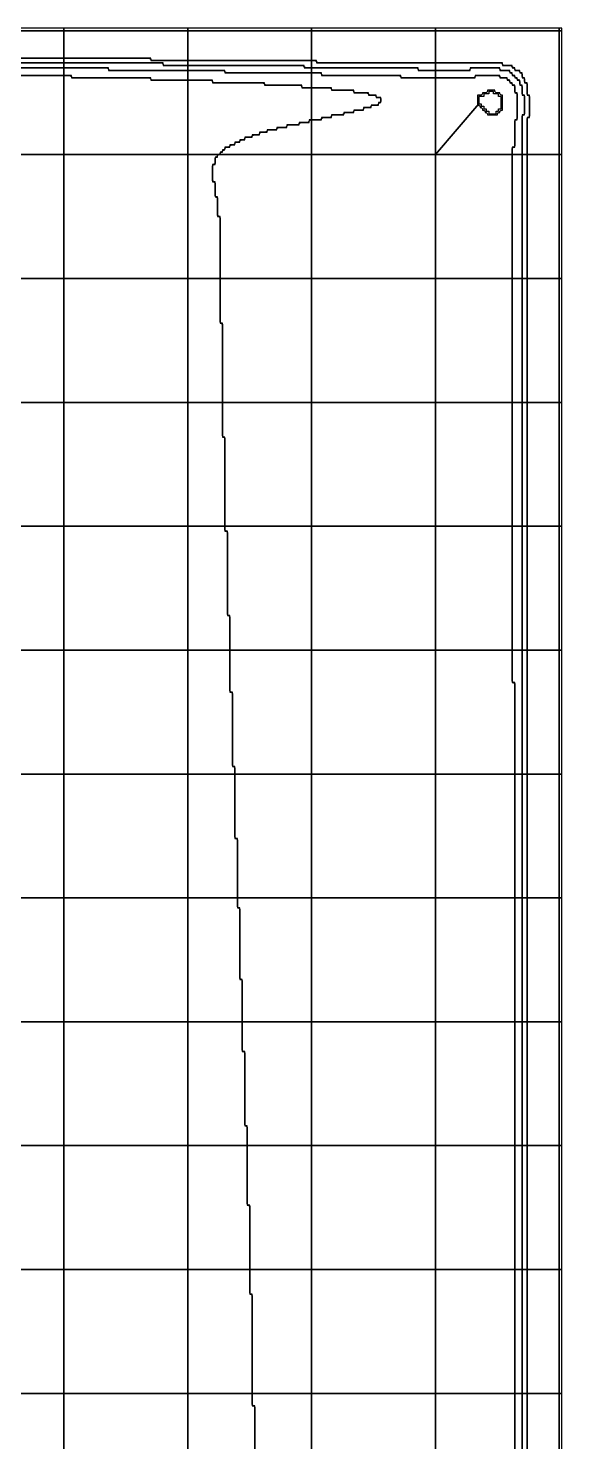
# Model space of a CAD drawing. Header units: metres. Extents: x -2.2 to 1, y -5.2 to 5.1.
# Drawn here: x 0.466 to 1.005, y -1.584 to -0.158 of the extents above; entities that cross this region are included whole.
import ezdxf

# ---------------------------------------------------------------- set-up
doc = ezdxf.new("R2010")
doc.units = ezdxf.units.M

msp = doc.modelspace()

# ---------------------------------------------------------------- linework, layer by layer
at = {"layer": '10', "color": 2}
for points in [[(0.3771, -0.1605, 0), (0.5021, -0.1605, 0), (0.5021, -0.158, 0), (0.3771, -0.158, 0), (0.3771, -0.1605, 0)], [(0.3771, -0.1855, 0), (0.3833, -0.1855, 0), (0.3846, -0.1867, 0), (0.3846, -0.188, 0), (0.5021, -0.188, 0), (0.5021, -0.1605, 0), (0.3771, -0.1605, 0), (0.3771, -0.1855, 0)], [(0.5021, -0.1605, 0), (0.6271, -0.1605, 0), (0.6271, -0.158, 0), (0.5021, -0.158, 0), (0.5021, -0.1605, 0)], [(0.5021, -0.188, 0), (0.5883, -0.188, 0), (0.5896, -0.1893, 0), (0.5896, -0.1905, 0), (0.6271, -0.1905, 0), (0.6271, -0.1605, 0), (0.5021, -0.1605, 0), (0.5021, -0.188, 0)], [(0.6271, -0.1605, 0), (0.7521, -0.1605, 0), (0.7521, -0.158, 0), (0.6271, -0.158, 0), (0.6271, -0.1605, 0)], [(0.6271, -0.1905, 0), (0.7521, -0.1905, 0), (0.7521, -0.1605, 0), (0.6271, -0.1605, 0), (0.6271, -0.1905, 0)], [(0.7521, -0.1605, 0), (0.8771, -0.1605, 0), (0.8771, -0.158, 0), (0.7521, -0.158, 0), (0.7521, -0.1605, 0)], [(0.7521, -0.1905, 0), (0.7558, -0.1905, 0), (0.7571, -0.1918, 0), (0.7571, -0.193, 0), (0.8771, -0.193, 0), (0.8771, -0.1605, 0), (0.7521, -0.1605, 0), (0.7521, -0.1905, 0)], [(0.8771, -0.1605, 0), (1.0021, -0.1605, 0), (1.0021, -0.158, 0), (0.8771, -0.158, 0), (0.8771, -0.1605, 0)], [(0.8771, -0.193, 0), (0.9433, -0.193, 0), (0.9446, -0.1943, 0), (0.9446, -0.1955, 0), (0.9533, -0.1955, 0), (0.9546, -0.1968, 0), (0.9546, -0.198, 0), (0.9558, -0.198, 0), (0.9571, -0.1993, 0), (0.9571, -0.2005, 0), (0.9608, -0.2005, 0), (0.9621, -0.2018, 0), (0.9621, -0.203, 0), (0.9633, -0.203, 0), (0.9646, -0.2042, 0), (0.9646, -0.208, 0), (0.9658, -0.208, 0), (0.9671, -0.2092, 0), (0.9671, -0.213, 0), (0.9683, -0.213, 0), (0.9696, -0.2142, 0), (0.9696, -0.2255, 0), (0.9708, -0.2255, 0), (0.9721, -0.2268, 0), (0.9721, -0.2467, 0), (0.9708, -0.248, 0), (0.9696, -0.248, 0), (0.9696, -0.2855, 0), (1.0021, -0.2855, 0), (1.0021, -0.1605, 0), (0.8771, -0.1605, 0), (0.8771, -0.193, 0)], [(1.0021, -0.1605, 0), (1.0046, -0.1605, 0), (1.0046, -0.158, 0), (1.0021, -0.158, 0), (1.0021, -0.1605, 0)], [(1.0021, -0.2855, 0), (1.0046, -0.2855, 0), (1.0046, -0.1605, 0), (1.0021, -0.1605, 0), (1.0021, -0.2855, 0)], [(0.9696, -0.4105, 0), (1.0021, -0.4105, 0), (1.0021, -0.2855, 0), (0.9696, -0.2855, 0), (0.9696, -0.4105, 0)], [(1.0021, -0.4105, 0), (1.0046, -0.4105, 0), (1.0046, -0.2855, 0), (1.0021, -0.2855, 0), (1.0021, -0.4105, 0)], [(0.9696, -0.5355, 0), (1.0021, -0.5355, 0), (1.0021, -0.4105, 0), (0.9696, -0.4105, 0), (0.9696, -0.5355, 0)], [(1.0021, -0.5355, 0), (1.0046, -0.5355, 0), (1.0046, -0.4105, 0), (1.0021, -0.4105, 0), (1.0021, -0.5355, 0)], [(0.9696, -0.6605, 0), (1.0021, -0.6605, 0), (1.0021, -0.5355, 0), (0.9696, -0.5355, 0), (0.9696, -0.6605, 0)], [(1.0021, -0.6605, 0), (1.0046, -0.6605, 0), (1.0046, -0.5355, 0), (1.0021, -0.5355, 0), (1.0021, -0.6605, 0)], [(0.9696, -0.7855, 0), (1.0021, -0.7855, 0), (1.0021, -0.6605, 0), (0.9696, -0.6605, 0), (0.9696, -0.7855, 0)], [(1.0021, -0.7855, 0), (1.0046, -0.7855, 0), (1.0046, -0.6605, 0), (1.0021, -0.6605, 0), (1.0021, -0.7855, 0)], [(0.9696, -0.9105, 0), (1.0021, -0.9105, 0), (1.0021, -0.7855, 0), (0.9696, -0.7855, 0), (0.9696, -0.9105, 0)], [(1.0021, -0.9105, 0), (1.0046, -0.9105, 0), (1.0046, -0.7855, 0), (1.0021, -0.7855, 0), (1.0021, -0.9105, 0)], [(0.9696, -1.0355, 0), (1.0021, -1.0355, 0), (1.0021, -0.9105, 0), (0.9696, -0.9105, 0), (0.9696, -1.0355, 0)], [(1.0021, -1.0355, 0), (1.0046, -1.0355, 0), (1.0046, -0.9105, 0), (1.0021, -0.9105, 0), (1.0021, -1.0355, 0)], [(0.9696, -1.1605, 0), (1.0021, -1.1605, 0), (1.0021, -1.0355, 0), (0.9696, -1.0355, 0), (0.9696, -1.1605, 0)], [(1.0021, -1.1605, 0), (1.0046, -1.1605, 0), (1.0046, -1.0355, 0), (1.0021, -1.0355, 0), (1.0021, -1.1605, 0)], [(0.9696, -1.2855, 0), (1.0021, -1.2855, 0), (1.0021, -1.1605, 0), (0.9696, -1.1605, 0), (0.9696, -1.2855, 0)], [(1.0021, -1.2855, 0), (1.0046, -1.2855, 0), (1.0046, -1.1605, 0), (1.0021, -1.1605, 0), (1.0021, -1.2855, 0)], [(0.9696, -1.4105, 0), (1.0021, -1.4105, 0), (1.0021, -1.2855, 0), (0.9696, -1.2855, 0), (0.9696, -1.4105, 0)], [(1.0021, -1.4105, 0), (1.0046, -1.4105, 0), (1.0046, -1.2855, 0), (1.0021, -1.2855, 0), (1.0021, -1.4105, 0)], [(0.9696, -1.5355, 0), (1.0021, -1.5355, 0), (1.0021, -1.4105, 0), (0.9696, -1.4105, 0), (0.9696, -1.5355, 0)], [(1.0021, -1.5355, 0), (1.0046, -1.5355, 0), (1.0046, -1.4105, 0), (1.0021, -1.4105, 0), (1.0021, -1.5355, 0)], [(0.9696, -1.6605, 0), (1.0021, -1.6605, 0), (1.0021, -1.5355, 0), (0.9696, -1.5355, 0), (0.9696, -1.6605, 0)], [(1.0021, -1.6605, 0), (1.0046, -1.6605, 0), (1.0046, -1.5355, 0), (1.0021, -1.5355, 0), (1.0021, -1.6605, 0)]]:
    msp.add_polyline3d(points, dxfattribs=at)
at = {"layer": '6', "color": 4}
for points in [[(0.3771, -0.2855, 0), (0.5021, -0.2855, 0), (0.5021, -0.2055, 0), (0.4083, -0.2055, 0)], [(0.5021, -0.2855, 0), (0.6271, -0.2855, 0), (0.6271, -0.2105, 0), (0.5908, -0.2105, 0), (0.5896, -0.2092, 0), (0.5896, -0.208, 0), (0.5108, -0.208, 0), (0.5096, -0.2067, 0), (0.5096, -0.2055, 0), (0.5021, -0.2055, 0), (0.5021, -0.2855, 0)], [(0.6271, -0.2855, 0), (0.6596, -0.2855, 0), (0.6596, -0.2843, 0), (0.6608, -0.283, 0), (0.6621, -0.283, 0), (0.6621, -0.2818, 0), (0.6633, -0.2805, 0), (0.6646, -0.2805, 0), (0.6646, -0.2792, 0), (0.6658, -0.278, 0), (0.6696, -0.278, 0), (0.6696, -0.2767, 0), (0.6708, -0.2755, 0), (0.6746, -0.2755, 0), (0.6746, -0.2742, 0), (0.6758, -0.273, 0), (0.6796, -0.273, 0), (0.6796, -0.2717, 0), (0.6808, -0.2705, 0), (0.6846, -0.2705, 0), (0.6846, -0.2692, 0), (0.6858, -0.268, 0), (0.6921, -0.268, 0), (0.6921, -0.2667, 0), (0.6933, -0.2655, 0), (0.6996, -0.2655, 0), (0.6996, -0.2642, 0), (0.7008, -0.263, 0), (0.7071, -0.263, 0), (0.7071, -0.2617, 0), (0.7083, -0.2605, 0), (0.7171, -0.2605, 0), (0.7171, -0.2592, 0), (0.7183, -0.258, 0), (0.7271, -0.258, 0), (0.7271, -0.2567, 0), (0.7283, -0.2555, 0), (0.7396, -0.2555, 0), (0.7396, -0.2542, 0), (0.7408, -0.253, 0), (0.7496, -0.253, 0), (0.7496, -0.2517, 0), (0.7508, -0.2505, 0), (0.7521, -0.2505, 0), (0.7521, -0.218, 0), (0.7433, -0.218, 0), (0.7421, -0.2167, 0), (0.7421, -0.2155, 0), (0.7058, -0.2155, 0), (0.7046, -0.2142, 0), (0.7046, -0.213, 0), (0.6533, -0.213, 0), (0.6521, -0.2117, 0), (0.6521, -0.2105, 0), (0.6271, -0.2105, 0), (0.6271, -0.2855, 0)], [(0.7521, -0.2505, 0), (0.7621, -0.2505, 0), (0.7621, -0.2492, 0), (0.7633, -0.248, 0), (0.7721, -0.248, 0), (0.7721, -0.2467, 0), (0.7733, -0.2455, 0), (0.7846, -0.2455, 0), (0.7846, -0.2442, 0), (0.7858, -0.243, 0), (0.7946, -0.243, 0), (0.7946, -0.2417, 0), (0.7958, -0.2405, 0), (0.8046, -0.2405, 0), (0.8046, -0.2392, 0), (0.8058, -0.238, 0), (0.8121, -0.238, 0), (0.8121, -0.2367, 0), (0.8133, -0.2355, 0), (0.8196, -0.2355, 0), (0.8196, -0.2343, 0), (0.8208, -0.233, 0), (0.8221, -0.233, 0), (0.8221, -0.228, 0), (0.8183, -0.228, 0), (0.8171, -0.2268, 0), (0.8171, -0.2255, 0), (0.8108, -0.2255, 0), (0.8096, -0.2243, 0), (0.8096, -0.223, 0), (0.7958, -0.223, 0), (0.7946, -0.2218, 0), (0.7946, -0.2205, 0), (0.7733, -0.2205, 0), (0.7721, -0.2193, 0), (0.7721, -0.218, 0), (0.7521, -0.218, 0), (0.7521, -0.2505, 0)], [(0.9196, -0.2355, 0), (0.9208, -0.2355, 0), (0.9221, -0.2367, 0), (0.9221, -0.238, 0), (0.9233, -0.238, 0), (0.9246, -0.2392, 0), (0.9246, -0.2405, 0), (0.9258, -0.2405, 0), (0.9271, -0.2417, 0), (0.9271, -0.243, 0), (0.9283, -0.243, 0), (0.9296, -0.2442, 0), (0.9296, -0.2455, 0), (0.9396, -0.2455, 0), (0.9396, -0.2442, 0), (0.9408, -0.243, 0), (0.9421, -0.243, 0), (0.9421, -0.2417, 0), (0.9433, -0.2405, 0), (0.9446, -0.2405, 0), (0.9446, -0.2255, 0), (0.9433, -0.2255, 0), (0.9421, -0.2243, 0), (0.9421, -0.223, 0), (0.9383, -0.223, 0), (0.9371, -0.2218, 0), (0.9371, -0.2205, 0), (0.9296, -0.2205, 0), (0.9296, -0.2218, 0), (0.9283, -0.223, 0), (0.9246, -0.223, 0), (0.9246, -0.2243, 0), (0.9233, -0.2255, 0), (0.9196, -0.2255, 0), (0.9196, -0.2355, 0)], [(0.3771, -0.4105, 0), (0.5021, -0.4105, 0), (0.5021, -0.2855, 0), (0.3771, -0.2855, 0), (0.3771, -0.4105, 0)], [(0.5021, -0.4105, 0), (0.6271, -0.4105, 0), (0.6271, -0.2855, 0), (0.5021, -0.2855, 0), (0.5021, -0.4105, 0)], [(0.6271, -0.4105, 0), (0.6596, -0.4105, 0), (0.6596, -0.348, 0), (0.6583, -0.348, 0), (0.6571, -0.3468, 0), (0.6571, -0.328, 0), (0.6558, -0.328, 0), (0.6546, -0.3267, 0), (0.6546, -0.313, 0), (0.6533, -0.313, 0), (0.6521, -0.3118, 0), (0.6521, -0.2968, 0), (0.6533, -0.2955, 0), (0.6546, -0.2955, 0), (0.6546, -0.2893, 0), (0.6558, -0.288, 0), (0.6571, -0.288, 0), (0.6571, -0.2855, 0), (0.6271, -0.2855, 0), (0.6271, -0.4105, 0)], [(0.3771, -0.5355, 0), (0.5021, -0.5355, 0), (0.5021, -0.4105, 0), (0.3771, -0.4105, 0), (0.3771, -0.5355, 0)], [(0.5021, -0.5355, 0), (0.6271, -0.5355, 0), (0.6271, -0.4105, 0), (0.5021, -0.4105, 0), (0.5021, -0.5355, 0)], [(0.6271, -0.5355, 0), (0.6621, -0.5355, 0), (0.6621, -0.4555, 0), (0.6608, -0.4555, 0), (0.6596, -0.4542, 0), (0.6596, -0.4105, 0), (0.6271, -0.4105, 0), (0.6271, -0.5355, 0)], [(0.3771, -0.6605, 0), (0.5021, -0.6605, 0), (0.5021, -0.5355, 0), (0.3771, -0.5355, 0), (0.3771, -0.6605, 0)], [(0.5021, -0.6605, 0), (0.6271, -0.6605, 0), (0.6271, -0.5355, 0), (0.5021, -0.5355, 0), (0.5021, -0.6605, 0)], [(0.6271, -0.6605, 0), (0.6646, -0.6605, 0), (0.6646, -0.5705, 0), (0.6633, -0.5705, 0), (0.6621, -0.5693, 0), (0.6621, -0.5355, 0), (0.6271, -0.5355, 0), (0.6271, -0.6605, 0)], [(0.3771, -0.7855, 0), (0.5021, -0.7855, 0), (0.5021, -0.6605, 0), (0.3771, -0.6605, 0), (0.3771, -0.7855, 0)], [(0.5021, -0.7855, 0), (0.6271, -0.7855, 0), (0.6271, -0.6605, 0), (0.5021, -0.6605, 0), (0.5021, -0.7855, 0)], [(0.6271, -0.7855, 0), (0.6696, -0.7855, 0), (0.6696, -0.7505, 0), (0.6683, -0.7505, 0), (0.6671, -0.7492, 0), (0.6671, -0.6655, 0), (0.6658, -0.6655, 0), (0.6646, -0.6643, 0), (0.6646, -0.6605, 0), (0.6271, -0.6605, 0), (0.6271, -0.7855, 0)], [(0.3771, -0.9105, 0), (0.5021, -0.9105, 0), (0.5021, -0.7855, 0), (0.3771, -0.7855, 0), (0.3771, -0.9105, 0)], [(0.5021, -0.9105, 0), (0.6271, -0.9105, 0), (0.6271, -0.7855, 0), (0.5021, -0.7855, 0), (0.5021, -0.9105, 0)], [(0.6271, -0.9105, 0), (0.6746, -0.9105, 0), (0.6746, -0.903, 0), (0.6733, -0.903, 0), (0.6721, -0.9018, 0), (0.6721, -0.828, 0), (0.6708, -0.828, 0), (0.6696, -0.8267, 0), (0.6696, -0.7855, 0), (0.6271, -0.7855, 0), (0.6271, -0.9105, 0)], [(0.3771, -1.0355, 0), (0.5021, -1.0355, 0), (0.5021, -0.9105, 0), (0.3771, -0.9105, 0), (0.3771, -1.0355, 0)], [(0.5021, -1.0355, 0), (0.6271, -1.0355, 0), (0.6271, -0.9105, 0), (0.5021, -0.9105, 0), (0.5021, -1.0355, 0)], [(0.6271, -1.0355, 0), (0.6771, -1.0355, 0), (0.6771, -0.9755, 0), (0.6758, -0.9755, 0), (0.6746, -0.9742, 0), (0.6746, -0.9105, 0), (0.6271, -0.9105, 0), (0.6271, -1.0355, 0)], [(0.3771, -1.1605, 0), (0.5021, -1.1605, 0), (0.5021, -1.0355, 0), (0.3771, -1.0355, 0), (0.3771, -1.1605, 0)], [(0.5021, -1.1605, 0), (0.6271, -1.1605, 0), (0.6271, -1.0355, 0), (0.5021, -1.0355, 0), (0.5021, -1.1605, 0)], [(0.6271, -1.1605, 0), (0.6821, -1.1605, 0), (0.6821, -1.118, 0), (0.6808, -1.118, 0), (0.6796, -1.1167, 0), (0.6796, -1.0455, 0), (0.6783, -1.0455, 0), (0.6771, -1.0442, 0), (0.6771, -1.0355, 0), (0.6271, -1.0355, 0), (0.6271, -1.1605, 0)], [(0.3771, -1.2855, 0), (0.5021, -1.2855, 0), (0.5021, -1.1605, 0), (0.3771, -1.1605, 0), (0.3771, -1.2855, 0)], [(0.5021, -1.2855, 0), (0.6271, -1.2855, 0), (0.6271, -1.1605, 0), (0.5021, -1.1605, 0), (0.5021, -1.2855, 0)], [(0.6271, -1.2855, 0), (0.6871, -1.2855, 0), (0.6871, -1.2655, 0), (0.6858, -1.2655, 0), (0.6846, -1.2643, 0), (0.6846, -1.1905, 0), (0.6833, -1.1905, 0), (0.6821, -1.1892, 0), (0.6821, -1.1605, 0), (0.6271, -1.1605, 0), (0.6271, -1.2855, 0)], [(0.3771, -1.4105, 0), (0.5021, -1.4105, 0), (0.5021, -1.2855, 0), (0.3771, -1.2855, 0), (0.3771, -1.4105, 0)], [(0.5021, -1.4105, 0), (0.6271, -1.4105, 0), (0.6271, -1.2855, 0), (0.5021, -1.2855, 0), (0.5021, -1.4105, 0)], [(0.6271, -1.4105, 0), (0.6896, -1.4105, 0), (0.6896, -1.3455, 0), (0.6883, -1.3455, 0), (0.6871, -1.3442, 0), (0.6871, -1.2855, 0), (0.6271, -1.2855, 0), (0.6271, -1.4105, 0)], [(0.3771, -1.5355, 0), (0.5021, -1.5355, 0), (0.5021, -1.4105, 0), (0.3771, -1.4105, 0), (0.3771, -1.5355, 0)], [(0.5021, -1.5355, 0), (0.6271, -1.5355, 0), (0.6271, -1.4105, 0), (0.5021, -1.4105, 0), (0.5021, -1.5355, 0)], [(0.6271, -1.5355, 0), (0.6921, -1.5355, 0), (0.6921, -1.4355, 0), (0.6908, -1.4355, 0), (0.6896, -1.4343, 0), (0.6896, -1.4105, 0), (0.6271, -1.4105, 0), (0.6271, -1.5355, 0)], [(0.3771, -1.6605, 0), (0.5021, -1.6605, 0), (0.5021, -1.5355, 0), (0.3771, -1.5355, 0), (0.3771, -1.6605, 0)], [(0.5021, -1.6605, 0), (0.6271, -1.6605, 0), (0.6271, -1.5355, 0), (0.5021, -1.5355, 0), (0.5021, -1.6605, 0)], [(0.6271, -1.6605, 0), (0.6946, -1.6605, 0), (0.6946, -1.548, 0), (0.6933, -1.548, 0), (0.6921, -1.5468, 0), (0.6921, -1.5355, 0), (0.6271, -1.5355, 0), (0.6271, -1.6605, 0)]]:
    msp.add_polyline3d(points, dxfattribs=at)
at = {"layer": '7', "color": 1}
for points in [[(0.3771, -0.203, 0), (0.4058, -0.203, 0), (0.4071, -0.2042, 0), (0.4071, -0.2055, 0), (0.5021, -0.2055, 0), (0.5021, -0.198, 0), (0.4008, -0.198, 0), (0.3996, -0.1968, 0), (0.3996, -0.1955, 0), (0.3771, -0.1955, 0), (0.3771, -0.203, 0)], [(0.5021, -0.2055, 0), (0.5083, -0.2055, 0), (0.5096, -0.2067, 0), (0.5096, -0.208, 0), (0.5883, -0.208, 0), (0.5896, -0.2092, 0), (0.5896, -0.2105, 0), (0.6271, -0.2105, 0), (0.6271, -0.2005, 0), (0.5483, -0.2005, 0), (0.5471, -0.1993, 0), (0.5471, -0.198, 0), (0.5021, -0.198, 0), (0.5021, -0.2055, 0)], [(0.6271, -0.2105, 0), (0.6508, -0.2105, 0), (0.6521, -0.2117, 0), (0.6521, -0.213, 0), (0.7033, -0.213, 0), (0.7046, -0.2142, 0), (0.7046, -0.2155, 0), (0.7408, -0.2155, 0), (0.7421, -0.2167, 0), (0.7421, -0.218, 0), (0.7521, -0.218, 0), (0.7521, -0.203, 0), (0.6658, -0.203, 0), (0.6646, -0.2018, 0), (0.6646, -0.2005, 0), (0.6271, -0.2005, 0), (0.6271, -0.2105, 0)], [(0.7521, -0.2855, 0), (0.8771, -0.2855, 0), (0.8771, -0.208, 0), (0.8433, -0.208, 0), (0.8421, -0.2067, 0), (0.8421, -0.2055, 0), (0.7633, -0.2055, 0), (0.7621, -0.2042, 0), (0.7621, -0.203, 0), (0.7521, -0.203, 0), (0.7521, -0.218, 0), (0.7708, -0.218, 0), (0.7721, -0.2193, 0), (0.7721, -0.2205, 0), (0.7933, -0.2205, 0), (0.7946, -0.2218, 0), (0.7946, -0.223, 0), (0.8083, -0.223, 0), (0.8096, -0.2243, 0), (0.8096, -0.2255, 0), (0.8158, -0.2255, 0), (0.8171, -0.2268, 0), (0.8171, -0.228, 0), (0.8208, -0.228, 0), (0.8221, -0.2293, 0), (0.8221, -0.2318, 0), (0.8208, -0.233, 0), (0.8196, -0.233, 0), (0.8196, -0.2343, 0), (0.8183, -0.2355, 0), (0.8121, -0.2355, 0), (0.8121, -0.2367, 0), (0.8108, -0.238, 0), (0.8046, -0.238, 0), (0.8046, -0.2392, 0), (0.8033, -0.2405, 0), (0.7946, -0.2405, 0), (0.7946, -0.2417, 0), (0.7933, -0.243, 0), (0.7846, -0.243, 0), (0.7846, -0.2442, 0), (0.7833, -0.2455, 0), (0.7721, -0.2455, 0), (0.7721, -0.2467, 0), (0.7708, -0.248, 0), (0.7621, -0.248, 0), (0.7621, -0.2492, 0), (0.7608, -0.2505, 0), (0.7521, -0.2505, 0), (0.7521, -0.2855, 0)], [(0.8771, -0.2855, 0), (0.9546, -0.2855, 0), (0.9546, -0.2792, 0), (0.9558, -0.278, 0), (0.9571, -0.278, 0), (0.9571, -0.2517, 0), (0.9583, -0.2505, 0), (0.9596, -0.2505, 0), (0.9596, -0.223, 0), (0.9583, -0.223, 0), (0.9571, -0.2218, 0), (0.9571, -0.2155, 0), (0.9558, -0.2155, 0), (0.9546, -0.2142, 0), (0.9546, -0.213, 0), (0.9533, -0.213, 0), (0.9521, -0.2117, 0), (0.9521, -0.2105, 0), (0.9508, -0.2105, 0), (0.9496, -0.2092, 0), (0.9496, -0.208, 0), (0.9433, -0.208, 0), (0.9421, -0.2067, 0), (0.9421, -0.2055, 0), (0.9171, -0.2055, 0), (0.9171, -0.2067, 0), (0.9158, -0.208, 0), (0.8771, -0.208, 0), (0.8771, -0.2855, 0), (0.9208, -0.2343, 0), (0.9233, -0.2343, 0), (0.9233, -0.2367, 0), (0.9258, -0.2367, 0), (0.9258, -0.2392, 0), (0.9283, -0.2392, 0), (0.9283, -0.2417, 0), (0.9308, -0.2417, 0), (0.9308, -0.2442, 0), (0.9383, -0.2442, 0), (0.9383, -0.2417, 0), (0.9408, -0.2417, 0), (0.9408, -0.2392, 0), (0.9433, -0.2392, 0), (0.9433, -0.2268, 0), (0.9408, -0.2268, 0), (0.9408, -0.2243, 0), (0.9358, -0.2243, 0), (0.9358, -0.2218, 0), (0.9308, -0.2218, 0), (0.9308, -0.2243, 0), (0.9258, -0.2243, 0), (0.9258, -0.2268, 0), (0.9208, -0.2268, 0), (0.9208, -0.2343, 0), (0.8771, -0.2855, 0)], [(0.6596, -0.2855, 0), (0.7521, -0.2855, 0), (0.7521, -0.2505, 0), (0.7496, -0.2505, 0), (0.7496, -0.2517, 0), (0.7483, -0.253, 0), (0.7396, -0.253, 0), (0.7396, -0.2542, 0), (0.7383, -0.2555, 0), (0.7271, -0.2555, 0), (0.7271, -0.2567, 0), (0.7258, -0.258, 0), (0.7171, -0.258, 0), (0.7171, -0.2592, 0), (0.7158, -0.2605, 0), (0.7071, -0.2605, 0), (0.7071, -0.2617, 0), (0.7058, -0.263, 0), (0.6996, -0.263, 0), (0.6996, -0.2642, 0), (0.6983, -0.2655, 0), (0.6921, -0.2655, 0), (0.6921, -0.2667, 0), (0.6908, -0.268, 0), (0.6846, -0.268, 0), (0.6846, -0.2692, 0), (0.6833, -0.2705, 0), (0.6796, -0.2705, 0), (0.6796, -0.2717, 0), (0.6783, -0.273, 0), (0.6746, -0.273, 0), (0.6746, -0.2742, 0), (0.6733, -0.2755, 0), (0.6696, -0.2755, 0), (0.6696, -0.2767, 0), (0.6683, -0.278, 0), (0.6646, -0.278, 0), (0.6646, -0.2792, 0), (0.6633, -0.2805, 0), (0.6621, -0.2805, 0), (0.6621, -0.2818, 0), (0.6608, -0.283, 0), (0.6596, -0.283, 0), (0.6596, -0.2855, 0)], [(0.6521, -0.313, 0), (0.6533, -0.313, 0), (0.6546, -0.3142, 0), (0.6546, -0.328, 0), (0.6558, -0.328, 0), (0.6571, -0.3292, 0), (0.6571, -0.348, 0), (0.6583, -0.348, 0), (0.6596, -0.3493, 0), (0.6596, -0.4105, 0), (0.7521, -0.4105, 0), (0.7521, -0.2855, 0), (0.6571, -0.2855, 0), (0.6571, -0.2868, 0), (0.6558, -0.288, 0), (0.6546, -0.288, 0), (0.6546, -0.2943, 0), (0.6533, -0.2955, 0), (0.6521, -0.2955, 0), (0.6521, -0.313, 0)], [(0.7521, -0.4105, 0), (0.8771, -0.4105, 0), (0.8771, -0.2855, 0), (0.7521, -0.2855, 0), (0.7521, -0.4105, 0)], [(0.8771, -0.4105, 0), (0.9546, -0.4105, 0), (0.9546, -0.2855, 0), (0.8771, -0.2855, 0), (0.8771, -0.4105, 0)], [(0.6596, -0.4555, 0), (0.6608, -0.4555, 0), (0.6621, -0.4567, 0), (0.6621, -0.5355, 0), (0.7521, -0.5355, 0), (0.7521, -0.4105, 0), (0.6596, -0.4105, 0), (0.6596, -0.4555, 0)], [(0.7521, -0.5355, 0), (0.8771, -0.5355, 0), (0.8771, -0.4105, 0), (0.7521, -0.4105, 0), (0.7521, -0.5355, 0)], [(0.8771, -0.5355, 0), (0.9546, -0.5355, 0), (0.9546, -0.4105, 0), (0.8771, -0.4105, 0), (0.8771, -0.5355, 0)], [(0.6621, -0.5705, 0), (0.6633, -0.5705, 0), (0.6646, -0.5717, 0), (0.6646, -0.6605, 0), (0.7521, -0.6605, 0), (0.7521, -0.5355, 0), (0.6621, -0.5355, 0), (0.6621, -0.5705, 0)], [(0.7521, -0.6605, 0), (0.8771, -0.6605, 0), (0.8771, -0.5355, 0), (0.7521, -0.5355, 0), (0.7521, -0.6605, 0)], [(0.8771, -0.6605, 0), (0.9546, -0.6605, 0), (0.9546, -0.5355, 0), (0.8771, -0.5355, 0), (0.8771, -0.6605, 0)], [(0.6646, -0.6655, 0), (0.6658, -0.6655, 0), (0.6671, -0.6667, 0), (0.6671, -0.7505, 0), (0.6683, -0.7505, 0), (0.6696, -0.7518, 0), (0.6696, -0.7855, 0), (0.7521, -0.7855, 0), (0.7521, -0.6605, 0), (0.6646, -0.6605, 0), (0.6646, -0.6655, 0)], [(0.7521, -0.7855, 0), (0.8771, -0.7855, 0), (0.8771, -0.6605, 0), (0.7521, -0.6605, 0), (0.7521, -0.7855, 0)], [(0.8771, -0.7855, 0), (0.9546, -0.7855, 0), (0.9546, -0.6605, 0), (0.8771, -0.6605, 0), (0.8771, -0.7855, 0)], [(0.6696, -0.828, 0), (0.6708, -0.828, 0), (0.6721, -0.8293, 0), (0.6721, -0.903, 0), (0.6733, -0.903, 0), (0.6746, -0.9042, 0), (0.6746, -0.9105, 0), (0.7521, -0.9105, 0), (0.7521, -0.7855, 0), (0.6696, -0.7855, 0), (0.6696, -0.828, 0)], [(0.7521, -0.9105, 0), (0.8771, -0.9105, 0), (0.8771, -0.7855, 0), (0.7521, -0.7855, 0), (0.7521, -0.9105, 0)], [(0.8771, -0.9105, 0), (0.9571, -0.9105, 0), (0.9571, -0.818, 0), (0.9558, -0.818, 0), (0.9546, -0.8167, 0), (0.9546, -0.7855, 0), (0.8771, -0.7855, 0), (0.8771, -0.9105, 0)], [(0.6746, -0.9755, 0), (0.6758, -0.9755, 0), (0.6771, -0.9768, 0), (0.6771, -1.0355, 0), (0.7521, -1.0355, 0), (0.7521, -0.9105, 0), (0.6746, -0.9105, 0), (0.6746, -0.9755, 0)], [(0.7521, -1.0355, 0), (0.8771, -1.0355, 0), (0.8771, -0.9105, 0), (0.7521, -0.9105, 0), (0.7521, -1.0355, 0)], [(0.8771, -1.0355, 0), (0.9571, -1.0355, 0), (0.9571, -0.9105, 0), (0.8771, -0.9105, 0), (0.8771, -1.0355, 0)], [(0.6771, -1.0455, 0), (0.6783, -1.0455, 0), (0.6796, -1.0468, 0), (0.6796, -1.118, 0), (0.6808, -1.118, 0), (0.6821, -1.1193, 0), (0.6821, -1.1605, 0), (0.7521, -1.1605, 0), (0.7521, -1.0355, 0), (0.6771, -1.0355, 0), (0.6771, -1.0455, 0)], [(0.7521, -1.1605, 0), (0.8771, -1.1605, 0), (0.8771, -1.0355, 0), (0.7521, -1.0355, 0), (0.7521, -1.1605, 0)], [(0.8771, -1.1605, 0), (0.9571, -1.1605, 0), (0.9571, -1.0355, 0), (0.8771, -1.0355, 0), (0.8771, -1.1605, 0)], [(0.6821, -1.1905, 0), (0.6833, -1.1905, 0), (0.6846, -1.1918, 0), (0.6846, -1.2655, 0), (0.6858, -1.2655, 0), (0.6871, -1.2668, 0), (0.6871, -1.2855, 0), (0.7521, -1.2855, 0), (0.7521, -1.1605, 0), (0.6821, -1.1605, 0), (0.6821, -1.1905, 0)], [(0.7521, -1.2855, 0), (0.8771, -1.2855, 0), (0.8771, -1.1605, 0), (0.7521, -1.1605, 0), (0.7521, -1.2855, 0)], [(0.8771, -1.2855, 0), (0.9571, -1.2855, 0), (0.9571, -1.1605, 0), (0.8771, -1.1605, 0), (0.8771, -1.2855, 0)], [(0.6871, -1.3455, 0), (0.6883, -1.3455, 0), (0.6896, -1.3467, 0), (0.6896, -1.4105, 0), (0.7521, -1.4105, 0), (0.7521, -1.2855, 0), (0.6871, -1.2855, 0), (0.6871, -1.3455, 0)], [(0.7521, -1.4105, 0), (0.8771, -1.4105, 0), (0.8771, -1.2855, 0), (0.7521, -1.2855, 0), (0.7521, -1.4105, 0)], [(0.8771, -1.4105, 0), (0.9571, -1.4105, 0), (0.9571, -1.2855, 0), (0.8771, -1.2855, 0), (0.8771, -1.4105, 0)], [(0.6896, -1.4355, 0), (0.6908, -1.4355, 0), (0.6921, -1.4367, 0), (0.6921, -1.5355, 0), (0.7521, -1.5355, 0), (0.7521, -1.4105, 0), (0.6896, -1.4105, 0), (0.6896, -1.4355, 0)], [(0.7521, -1.5355, 0), (0.8771, -1.5355, 0), (0.8771, -1.4105, 0), (0.7521, -1.4105, 0), (0.7521, -1.5355, 0)], [(0.8771, -1.5355, 0), (0.9571, -1.5355, 0), (0.9571, -1.4105, 0), (0.8771, -1.4105, 0), (0.8771, -1.5355, 0)], [(0.6921, -1.548, 0), (0.6933, -1.548, 0), (0.6946, -1.5493, 0), (0.6946, -1.6605, 0), (0.7521, -1.6605, 0), (0.7521, -1.5355, 0), (0.6921, -1.5355, 0), (0.6921, -1.548, 0)], [(0.7521, -1.6605, 0), (0.8771, -1.6605, 0), (0.8771, -1.5355, 0), (0.7521, -1.5355, 0), (0.7521, -1.6605, 0)], [(0.8771, -1.6605, 0), (0.9571, -1.6605, 0), (0.9571, -1.5355, 0), (0.8771, -1.5355, 0), (0.8771, -1.6605, 0)]]:
    msp.add_polyline3d(points, dxfattribs=at)
at = {"layer": '8', "color": 3}
for points in [[(0.3771, -0.1955, 0), (0.3983, -0.1955, 0), (0.3996, -0.1968, 0), (0.3996, -0.198, 0), (0.5021, -0.198, 0), (0.5021, -0.193, 0), (0.4333, -0.193, 0), (0.4321, -0.1918, 0), (0.4321, -0.1905, 0), (0.3771, -0.1905, 0), (0.3771, -0.1955, 0)], [(0.5021, -0.198, 0), (0.5458, -0.198, 0), (0.5471, -0.1993, 0), (0.5471, -0.2005, 0), (0.6271, -0.2005, 0), (0.6271, -0.1955, 0), (0.6033, -0.1955, 0), (0.6021, -0.1943, 0), (0.6021, -0.193, 0), (0.5021, -0.193, 0), (0.5021, -0.198, 0)], [(0.6271, -0.2005, 0), (0.6633, -0.2005, 0), (0.6646, -0.2018, 0), (0.6646, -0.203, 0), (0.7521, -0.203, 0), (0.7521, -0.198, 0), (0.7458, -0.198, 0), (0.7446, -0.1968, 0), (0.7446, -0.1955, 0), (0.6271, -0.1955, 0), (0.6271, -0.2005, 0)], [(0.7521, -0.203, 0), (0.7608, -0.203, 0), (0.7621, -0.2042, 0), (0.7621, -0.2055, 0), (0.8408, -0.2055, 0), (0.8421, -0.2067, 0), (0.8421, -0.208, 0), (0.8771, -0.208, 0), (0.8771, -0.2005, 0), (0.8608, -0.2005, 0), (0.8596, -0.1993, 0), (0.8596, -0.198, 0), (0.7521, -0.198, 0), (0.7521, -0.203, 0)], [(0.8771, -0.208, 0), (0.9171, -0.208, 0), (0.9171, -0.2067, 0), (0.9183, -0.2055, 0), (0.9408, -0.2055, 0), (0.9421, -0.2067, 0), (0.9421, -0.208, 0), (0.9483, -0.208, 0), (0.9496, -0.2092, 0), (0.9496, -0.2105, 0), (0.9508, -0.2105, 0), (0.9521, -0.2117, 0), (0.9521, -0.213, 0), (0.9533, -0.213, 0), (0.9546, -0.2142, 0), (0.9546, -0.2155, 0), (0.9558, -0.2155, 0), (0.9571, -0.2167, 0), (0.9571, -0.223, 0), (0.9583, -0.223, 0), (0.9596, -0.2243, 0), (0.9596, -0.2492, 0), (0.9583, -0.2505, 0), (0.9571, -0.2505, 0), (0.9571, -0.2767, 0), (0.9558, -0.278, 0), (0.9546, -0.278, 0), (0.9546, -0.2855, 0), (0.9646, -0.2855, 0), (0.9646, -0.2467, 0), (0.9658, -0.2455, 0), (0.9671, -0.2455, 0), (0.9671, -0.2255, 0), (0.9658, -0.2255, 0), (0.9646, -0.2243, 0), (0.9646, -0.2155, 0), (0.9633, -0.2155, 0), (0.9621, -0.2142, 0), (0.9621, -0.2105, 0), (0.9608, -0.2105, 0), (0.9596, -0.2092, 0), (0.9596, -0.208, 0), (0.9583, -0.208, 0), (0.9571, -0.2067, 0), (0.9571, -0.2055, 0), (0.9558, -0.2055, 0), (0.9546, -0.2042, 0), (0.9546, -0.203, 0), (0.9533, -0.203, 0), (0.9521, -0.2018, 0), (0.9521, -0.2005, 0), (0.9433, -0.2005, 0), (0.9421, -0.1993, 0), (0.9421, -0.198, 0), (0.9121, -0.198, 0), (0.9121, -0.1993, 0), (0.9108, -0.2005, 0), (0.8771, -0.2005, 0), (0.8771, -0.208, 0)], [(0.9546, -0.4105, 0), (0.9646, -0.4105, 0), (0.9646, -0.2855, 0), (0.9546, -0.2855, 0), (0.9546, -0.4105, 0)], [(0.9546, -0.5355, 0), (0.9646, -0.5355, 0), (0.9646, -0.4105, 0), (0.9546, -0.4105, 0), (0.9546, -0.5355, 0)], [(0.9546, -0.6605, 0), (0.9646, -0.6605, 0), (0.9646, -0.5355, 0), (0.9546, -0.5355, 0), (0.9546, -0.6605, 0)], [(0.9546, -0.7855, 0), (0.9646, -0.7855, 0), (0.9646, -0.6605, 0), (0.9546, -0.6605, 0), (0.9546, -0.7855, 0)], [(0.9546, -0.818, 0), (0.9558, -0.818, 0), (0.9571, -0.8193, 0), (0.9571, -0.9105, 0), (0.9646, -0.9105, 0), (0.9646, -0.7855, 0), (0.9546, -0.7855, 0), (0.9546, -0.818, 0)], [(0.9571, -1.0355, 0), (0.9646, -1.0355, 0), (0.9646, -0.9105, 0), (0.9571, -0.9105, 0), (0.9571, -1.0355, 0)], [(0.9571, -1.1605, 0), (0.9646, -1.1605, 0), (0.9646, -1.0355, 0), (0.9571, -1.0355, 0), (0.9571, -1.1605, 0)], [(0.9571, -1.2855, 0), (0.9646, -1.2855, 0), (0.9646, -1.1605, 0), (0.9571, -1.1605, 0), (0.9571, -1.2855, 0)], [(0.9571, -1.4105, 0), (0.9646, -1.4105, 0), (0.9646, -1.2855, 0), (0.9571, -1.2855, 0), (0.9571, -1.4105, 0)], [(0.9571, -1.5355, 0), (0.9646, -1.5355, 0), (0.9646, -1.4105, 0), (0.9571, -1.4105, 0), (0.9571, -1.5355, 0)], [(0.9571, -1.6605, 0), (0.9646, -1.6605, 0), (0.9646, -1.5355, 0), (0.9571, -1.5355, 0), (0.9571, -1.6605, 0)]]:
    msp.add_polyline3d(points, dxfattribs=at)
at = {"layer": '9', "color": 5}
for points in [[(0.3771, -0.1905, 0), (0.4308, -0.1905, 0), (0.4321, -0.1918, 0), (0.4321, -0.193, 0), (0.5021, -0.193, 0), (0.5021, -0.188, 0), (0.3858, -0.188, 0), (0.3846, -0.1867, 0), (0.3846, -0.1855, 0), (0.3771, -0.1855, 0), (0.3771, -0.1905, 0)], [(0.5021, -0.193, 0), (0.6008, -0.193, 0), (0.6021, -0.1943, 0), (0.6021, -0.1955, 0), (0.6271, -0.1955, 0), (0.6271, -0.1905, 0), (0.5908, -0.1905, 0), (0.5896, -0.1893, 0), (0.5896, -0.188, 0), (0.5021, -0.188, 0), (0.5021, -0.193, 0)], [(0.6271, -0.1955, 0), (0.7433, -0.1955, 0), (0.7446, -0.1968, 0), (0.7446, -0.198, 0), (0.7521, -0.198, 0), (0.7521, -0.1905, 0), (0.6271, -0.1905, 0), (0.6271, -0.1955, 0)], [(0.7521, -0.198, 0), (0.8583, -0.198, 0), (0.8596, -0.1993, 0), (0.8596, -0.2005, 0), (0.8771, -0.2005, 0), (0.8771, -0.193, 0), (0.7583, -0.193, 0), (0.7571, -0.1918, 0), (0.7571, -0.1905, 0), (0.7521, -0.1905, 0), (0.7521, -0.198, 0)], [(0.8771, -0.2005, 0), (0.9121, -0.2005, 0), (0.9121, -0.1993, 0), (0.9133, -0.198, 0), (0.9408, -0.198, 0), (0.9421, -0.1993, 0), (0.9421, -0.2005, 0), (0.9508, -0.2005, 0), (0.9521, -0.2018, 0), (0.9521, -0.203, 0), (0.9533, -0.203, 0), (0.9546, -0.2042, 0), (0.9546, -0.2055, 0), (0.9558, -0.2055, 0), (0.9571, -0.2067, 0), (0.9571, -0.208, 0), (0.9583, -0.208, 0), (0.9596, -0.2092, 0), (0.9596, -0.2105, 0), (0.9608, -0.2105, 0), (0.9621, -0.2117, 0), (0.9621, -0.2155, 0), (0.9633, -0.2155, 0), (0.9646, -0.2167, 0), (0.9646, -0.2255, 0), (0.9658, -0.2255, 0), (0.9671, -0.2268, 0), (0.9671, -0.2442, 0), (0.9658, -0.2455, 0), (0.9646, -0.2455, 0), (0.9646, -0.2855, 0), (0.9696, -0.2855, 0), (0.9696, -0.2492, 0), (0.9708, -0.248, 0), (0.9721, -0.248, 0), (0.9721, -0.2255, 0), (0.9708, -0.2255, 0), (0.9696, -0.2243, 0), (0.9696, -0.213, 0), (0.9683, -0.213, 0), (0.9671, -0.2117, 0), (0.9671, -0.208, 0), (0.9658, -0.208, 0), (0.9646, -0.2067, 0), (0.9646, -0.203, 0), (0.9633, -0.203, 0), (0.9621, -0.2018, 0), (0.9621, -0.2005, 0), (0.9583, -0.2005, 0), (0.9571, -0.1993, 0), (0.9571, -0.198, 0), (0.9558, -0.198, 0), (0.9546, -0.1968, 0), (0.9546, -0.1955, 0), (0.9458, -0.1955, 0), (0.9446, -0.1943, 0), (0.9446, -0.193, 0), (0.8771, -0.193, 0), (0.8771, -0.2005, 0)], [(0.9646, -0.4105, 0), (0.9696, -0.4105, 0), (0.9696, -0.2855, 0), (0.9646, -0.2855, 0), (0.9646, -0.4105, 0)], [(0.9646, -0.5355, 0), (0.9696, -0.5355, 0), (0.9696, -0.4105, 0), (0.9646, -0.4105, 0), (0.9646, -0.5355, 0)], [(0.9646, -0.6605, 0), (0.9696, -0.6605, 0), (0.9696, -0.5355, 0), (0.9646, -0.5355, 0), (0.9646, -0.6605, 0)], [(0.9646, -0.7855, 0), (0.9696, -0.7855, 0), (0.9696, -0.6605, 0), (0.9646, -0.6605, 0), (0.9646, -0.7855, 0)], [(0.9646, -0.9105, 0), (0.9696, -0.9105, 0), (0.9696, -0.7855, 0), (0.9646, -0.7855, 0), (0.9646, -0.9105, 0)], [(0.9646, -1.0355, 0), (0.9696, -1.0355, 0), (0.9696, -0.9105, 0), (0.9646, -0.9105, 0), (0.9646, -1.0355, 0)], [(0.9646, -1.1605, 0), (0.9696, -1.1605, 0), (0.9696, -1.0355, 0), (0.9646, -1.0355, 0), (0.9646, -1.1605, 0)], [(0.9646, -1.2855, 0), (0.9696, -1.2855, 0), (0.9696, -1.1605, 0), (0.9646, -1.1605, 0), (0.9646, -1.2855, 0)], [(0.9646, -1.4105, 0), (0.9696, -1.4105, 0), (0.9696, -1.2855, 0), (0.9646, -1.2855, 0), (0.9646, -1.4105, 0)], [(0.9646, -1.5355, 0), (0.9696, -1.5355, 0), (0.9696, -1.4105, 0), (0.9646, -1.4105, 0), (0.9646, -1.5355, 0)], [(0.9646, -1.6605, 0), (0.9696, -1.6605, 0), (0.9696, -1.5355, 0), (0.9646, -1.5355, 0), (0.9646, -1.6605, 0)]]:
    msp.add_polyline3d(points, dxfattribs=at)

doc.saveas('drawing.dxf')
